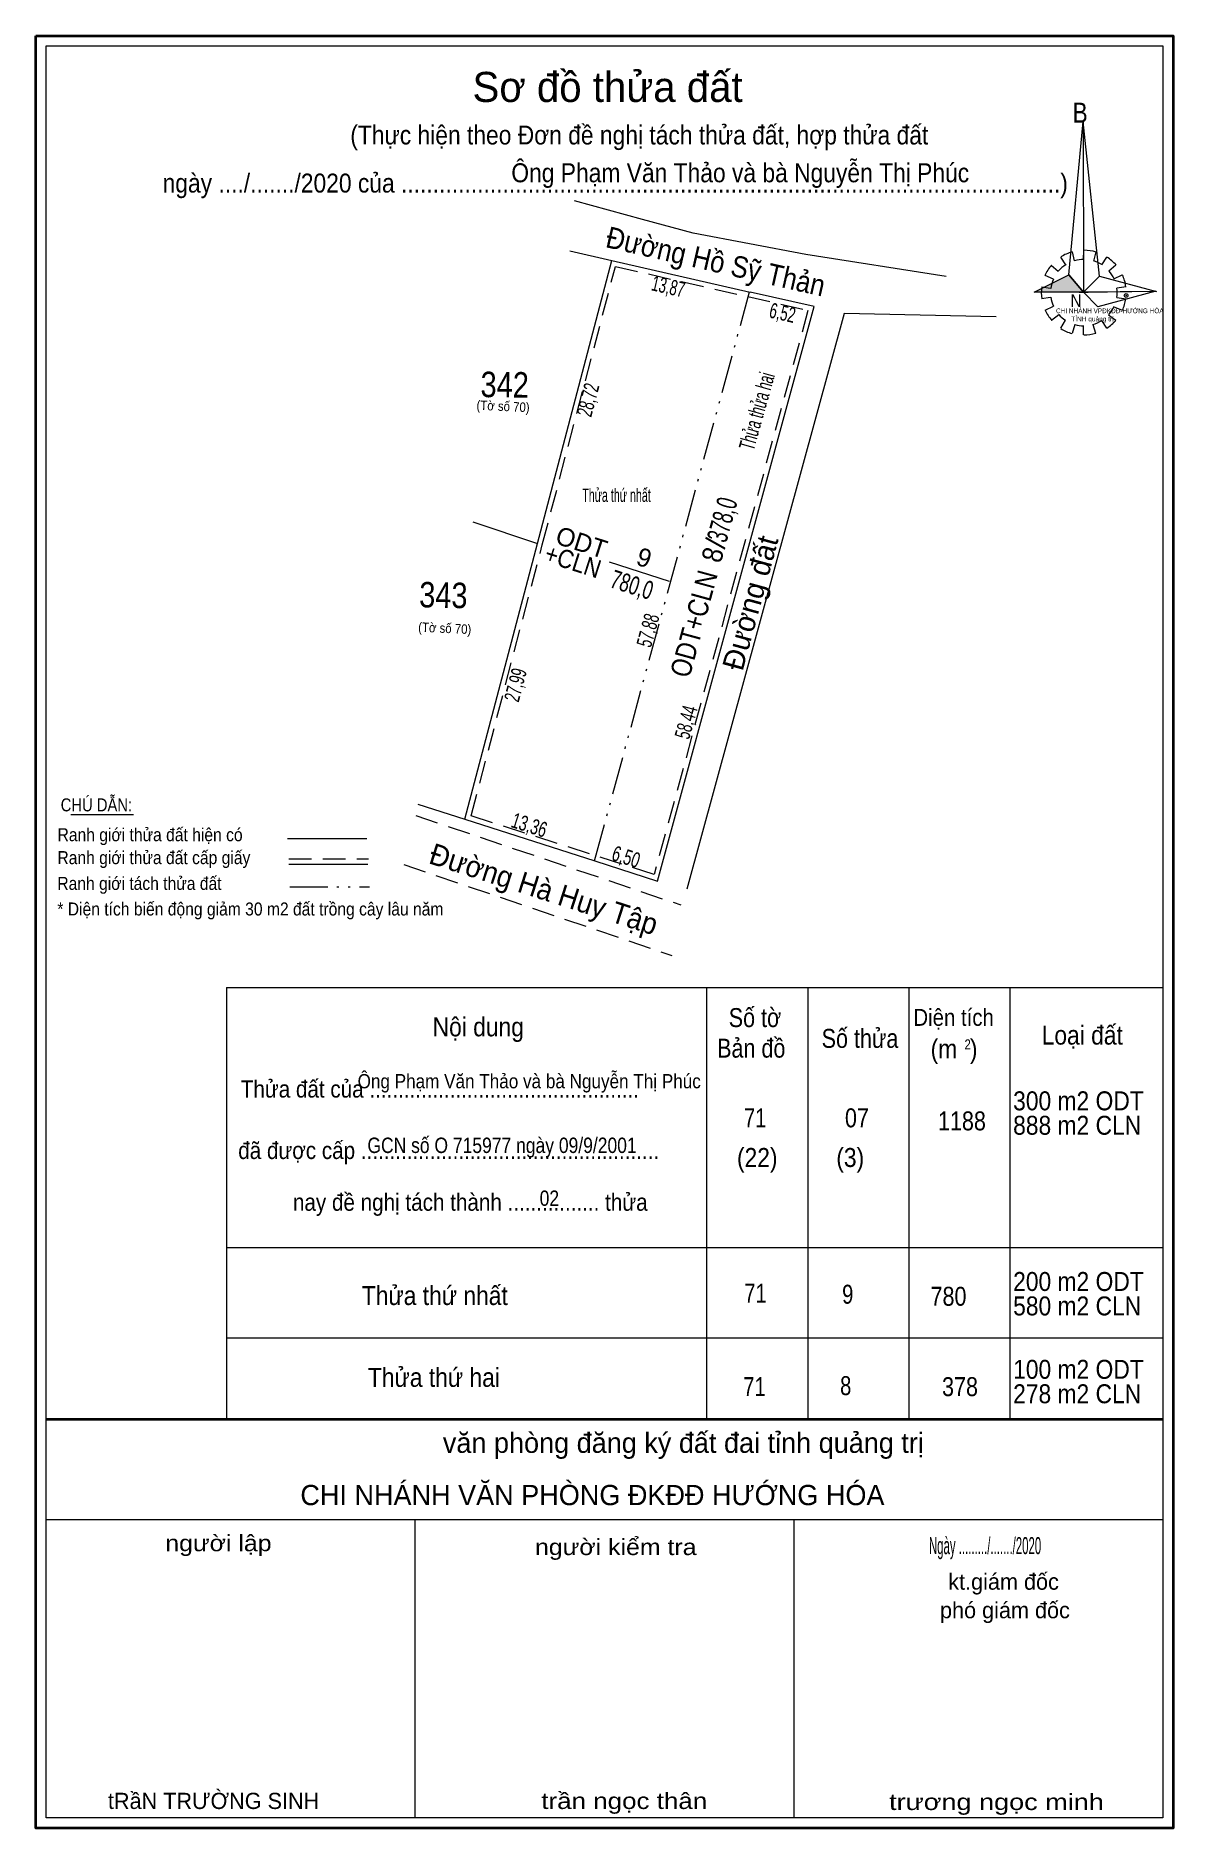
# Model space of a CAD drawing. Header units: metres. Extents: x 552440 to 552552, y 1839383 to 1839559.
import ezdxf
from ezdxf.enums import TextEntityAlignment as Align

# ---------------------------------------------------------------- set-up
doc = ezdxf.new("R2010")
doc.units = ezdxf.units.M
doc.header["$LTSCALE"] = 0.74
doc.header["$PDMODE"] = 32
doc.header["$PDSIZE"] = 0.37
doc.linetypes.add('DASH_DOUBLE_DOT', pattern=[9.2, 5, -1.2, 0.3, -1.2, 0.3, -1.2])
doc.linetypes.add('MEDIUM_DASHED', pattern=[4.5, 3, -1.5])
for name, color, linetype in [('1', 7, 'Continuous'), ('15', 7, 'Continuous'), ('4', 7, 'Continuous')]:
    doc.layers.add(name, color=color, linetype=linetype)
for name, color, linetype, lineweight in [('10', 7, 'Continuous', 13), ('13', 7, 'Continuous', 13), ('2', 7, 'Continuous', 13), ('22', 7, 'MEDIUM_DASHED', 13), ('23', 7, 'Continuous', 13), ('36', 7, 'Continuous', 13), ('61', 7, 'Continuous', 13)]:
    doc.layers.add(name, color=color, linetype=linetype, lineweight=lineweight)

msp = doc.modelspace()

# ---------------------------------------------------------------- hatches: boundary and pattern name
at = {"layer": '2'}
msp.add_hatch(color=256, dxfattribs=at).paths.add_polyline_path([(552538.43, 1839533.86), (552541.84, 1839535.53), (552543.3, 1839533.86)])

# ---------------------------------------------------------------- linework, layer by layer
at = {"layer": '10'}
for p, q in [((552492.85, 1839537.9), (552496.98, 1839536.96)), ((552496.98, 1839536.96), (552510.58, 1839533.86)), ((552477.94, 1839483.6), (552482.57, 1839482.11)), ((552482.57, 1839482.11), (552495.3, 1839478.03))]:
    msp.add_line(p, q, dxfattribs=at)
at = {"layer": '10', "linetype": 'DASH_DOUBLE_DOT'}
msp.add_line((552495.29, 1839478.03), (552510.5, 1839533.88), dxfattribs=at)
at = {"layer": '10'}
for points in [[(552482.57, 1839482.11), (552489.68, 1839509.18), (552496.98, 1839536.96)], [(552495.3, 1839478.03), (552501.48, 1839476.05), (552516.86, 1839532.43), (552510.58, 1839533.86)]]:
    msp.add_lwpolyline(points, dxfattribs=at)
at = {"layer": '13'}
msp.add_line((552496.71, 1839507.37), (552502.6, 1839505.48), dxfattribs=at)
at = {"layer": '2'}
for p, q in [((552542.17, 1839537.79), (552542.38, 1839536.91)), ((552543.3, 1839537.05), (552543.33, 1839537.96)), ((552544.49, 1839537.79), (552544.28, 1839536.88)), ((552540.11, 1839536.49), (552540.79, 1839535.89)), ((552541.54, 1839536.54), (552541.06, 1839537.28)), ((552545.09, 1839536.54), (552545.58, 1839537.28)), ((552546.47, 1839536.49), (552545.79, 1839535.92)), ((552539.16, 1839534.37), (552540.06, 1839534.23)), ((552540.33, 1839535.13), (552539.52, 1839535.47)), ((552546.28, 1839535.16), (552547.09, 1839535.56)), ((552547.47, 1839534.37), (552546.55, 1839534.23)), ((552540.06, 1839533.32), (552539.16, 1839533.18)), ((552539.52, 1839532.08), (552540.33, 1839532.48)), ((552542.87, 1839533.83), (552543.74, 1839533.83)), ((552547.12, 1839532.05), (552546.23, 1839532.39)), ((552546.55, 1839533.32), (552547.47, 1839533.18)), ((552540.87, 1839531.63), (552540.16, 1839531.07)), ((552541.06, 1839530.3), (552541.52, 1839531.09)), ((552542.44, 1839530.67), (552542.17, 1839529.79)), ((552544.2, 1839530.67), (552544.47, 1839529.82)), ((552545.58, 1839530.3), (552545.09, 1839531.07)), ((552545.74, 1839531.63), (552546.47, 1839531.09)), ((552543.3, 1839529.65), (552543.3, 1839530.53)), ((552443.87, 1839482.59), (552450.04, 1839482.59)), ((552465.15, 1839480.21), (552472.93, 1839480.21)), ((552465.28, 1839477.72), (552473.04, 1839477.72)), ((552459.17, 1839465.59), (552551.09, 1839465.59)), ((552459.17, 1839465.59), (552459.17, 1839423.36)), ((552506.29, 1839465.59), (552506.29, 1839423.24)), ((552516.22, 1839465.59), (552516.22, 1839423.24)), ((552526.14, 1839465.59), (552526.14, 1839423.24)), ((552536.06, 1839465.59), (552536.06, 1839423.24)), ((552459.17, 1839440.08), (552551.09, 1839440.08)), ((552459.17, 1839431.22), (552551.09, 1839431.22)), ((552440.44, 1839422.28), (552440.44, 1839383.1)), ((552441.44, 1839413.4), (552551.09, 1839413.4)), ((552477.65, 1839413.4), (552477.65, 1839384.1)), ((552514.86, 1839413.4), (552514.86, 1839384.1))]:
    msp.add_line(p, q, dxfattribs=at)
at = {"layer": '2', "linetype": 'MEDIUM_DASHED'}
msp.add_line((552465.28, 1839478.24), (552473.1, 1839478.24), dxfattribs=at)
at = {"layer": '2', "linetype": 'DASH_DOUBLE_DOT'}
msp.add_line((552465.39, 1839475.47), (552473.2, 1839475.47), dxfattribs=at)
at = {"layer": '2', "lineweight": 35}
msp.add_line((552441.44, 1839423.24), (552551.09, 1839423.24), dxfattribs=at)
at = {"layer": '2'}
for points in [[(552440.44, 1839383.1), (552440.44, 1839558.99), (552552.08, 1839558.99), (552552.08, 1839383.1)], [(552440.44, 1839383.1), (552440.44, 1839558.99), (552552.08, 1839558.99), (552552.08, 1839383.1)], [(552441.44, 1839558.01), (552551.09, 1839558.01), (552551.09, 1839384.1), (552441.44, 1839384.1)], [(552543.25, 1839550.61), (552543.3, 1839533.86), (552541.84, 1839535.53)], [(552543.25, 1839550.61), (552543.3, 1839533.86), (552544.85, 1839535.41)], [(552538.43, 1839533.86), (552541.84, 1839535.53), (552543.3, 1839533.86)], [(552550.45, 1839533.92), (552543.3, 1839533.86), (552544.85, 1839535.41)], [(552550.39, 1839533.95), (552544.71, 1839532.42), (552543.3, 1839533.86)]]:
    msp.add_lwpolyline(points, close=True, dxfattribs=at)
at = {"layer": '2', "lineweight": 35}
msp.add_lwpolyline([(552440.45, 1839559), (552552.09, 1839559), (552552.09, 1839383.11), (552440.45, 1839383.11)], close=True, dxfattribs=at)
at = {"layer": '2'}
for centre, major_axis, start_param, end_param in [((552543.3176, 1839533.8029), (4.1739, 0), 1.84955988, 2.13900916), ((552543.3176, 1839533.8029), (4.1739, 0), 1.27924208, 1.56332225), ((552543.3176, 1839533.8029), (4.1739, 0), 2.43958176, 2.72400246), ((552543.3176, 1839533.8029), (3.2712, 0), 2.13373541, 2.44496261), ((552543.3176, 1839533.8029), (3.2712, 0), 1.56985589, 1.85611068), ((552543.3176, 1839533.8029), (3.2712, 0), 1.00270906, 1.2755622), ((552543.3176, 1839533.8029), (4.1739, 0), 0.71056237, 0.99687234), ((552543.3176, 1839533.8029), (3.2712, 0), 0.42678376, 0.70646463), ((552543.3176, 1839533.8029), (4.1739, 0), 3.00667928, 3.29139349), ((552543.3176, 1839533.8029), (3.2712, 0), 2.72368549, 3.01515824), ((552543.3176, 1839533.8029), (3.2712, 0), 6.13558388, 6.41618463), ((552543.3176, 1839533.8029), (4.1739, 0), 0.1390515, 0.43393316), ((552543.3176, 1839533.8029), (3.2712, 0), 3.28229955, 3.56105054), ((552543.3176, 1839533.8029), (3.2712, 0), 5.56137327, 5.83951437), ((552543.3176, 1839533.8029), (4.1739, 0), 5.85230288, 6.13839648), ((552543.3176, 1839533.8029), (4.1739, 0), 3.56988637, 3.85691866), ((552543.3176, 1839533.8029), (3.2712, 0), 3.86077574, 4.13258255), ((552543.3176, 1839533.8029), (3.2712, 0), 4.43854677, 4.71314001), ((552543.3176, 1839533.8029), (3.2712, 0), 4.99087134, 5.28933161), ((552543.3176, 1839533.8029), (4.1739, 0), 5.28561416, 5.56798705), ((552543.2937, 1839533.7781), (4.1739, 0), 4.1470906, 4.43659307), ((552543.3176, 1839533.8029), (4.1739, 0), 4.71301008, 4.99761054)]:
    msp.add_ellipse(centre, major_axis=major_axis, ratio=0.995001, start_param=start_param, end_param=end_param, dxfattribs=at)
msp.add_point((552547.47, 1839533.52), dxfattribs=at)
at = {"layer": '22'}
for p, q in [((552477.75, 1839482.48), (552503.75, 1839473.71)), ((552476.57, 1839477.67), (552502.87, 1839468.75))]:
    msp.add_line(p, q, dxfattribs=at)
at = {"layer": '23'}
for p, q in [((552500, 1839540.98), (552493.31, 1839542.81)), ((552534.72, 1839531.42), (552519.8, 1839531.76))]:
    msp.add_line(p, q, dxfattribs=at)
msp.add_lwpolyline([(552529.81, 1839535.37), (552516.02, 1839537.53), (552504.97, 1839539.62), (552500, 1839540.98)], dxfattribs=at)
at = {"layer": '36'}
msp.add_line((552519.8, 1839531.76), (552504.35, 1839475.27), dxfattribs=at)
at = {"layer": '36', "linetype": 'MEDIUM_DASHED'}
msp.add_lwpolyline([(552497.34, 1839536.37), (552516.24, 1839532.06), (552501.14, 1839476.69), (552483.17, 1839482.44), (552490.16, 1839509.05)], close=True, dxfattribs=at)
at = {"layer": '61'}
msp.add_line((552483.34, 1839511.3), (552489.68, 1839509.18), dxfattribs=at)

# ---------------------------------------------------------------- texts
at = {"layer": '1'}
for s, height, rotation, width, p in [('Đường Hồ Sỹ Thản', 2.09, 347.159, 0.9, (552506.9578, 1839535.8448)), ('13,87', 1.5, 347.159, 0.65, (552502.3633, 1839533.6823)), ('6,52', 1.5, 347.165, 0.65, (552513.5784, 1839531.0933)), ('28,72', 1.5, 75.277, 0.65, (552495.3695, 1839523.0844)), ('57,88', 1.5, 74.694, 0.65, (552501.2526, 1839500.457)), ('27,99', 1.5, 75.284, 0.65, (552488.248, 1839495.1095)), ('58,44', 1.5, 74.741, 0.65, (552504.9967, 1839491.4476)), ('13,36', 1.5, 342.229, 0.7, (552488.6611, 1839480.8376)), ('Đường Hà Huy Tập', 2.09, 342.229, 0.95, (552489.9911, 1839474.2651)), ('6,50', 1.5, 342.235, 0.7, (552498.1612, 1839477.7199))]:
    msp.add_text(s, height=height, rotation=rotation, dxfattribs=dict(at, width=width)).set_placement(p, align=Align.CENTER)
msp.add_text('Đường đất', height=2.09, rotation=74.741, dxfattribs=at).set_placement((552511.5863, 1839503.075), align=Align.CENTER)
at = {"layer": '13'}
for s, height, rotation, p in [('/', 2, 74.701, (552508.1497, 1839508.9311)), ('9', 1.8, 342.229, (552499.8903, 1839506.9248))]:
    msp.add_text(s, height=height, rotation=rotation, dxfattribs=at).set_placement(p, align=Align.CENTER)
at = {"layer": '13', "width": 0.9}
msp.add_text('8', height=2, rotation=74.701, dxfattribs=at).set_placement((552508.0217, 1839508.4523), align=Align.RIGHT)
at = {"layer": '15', "width": 0.6}
msp.add_text('Thửa thửa hai', height=1.53, rotation=74.249, dxfattribs=at).set_placement((552511.9559, 1839521.9573), align=Align.CENTER)
msp.add_text('Thửa thứ nhất', height=1.31, dxfattribs=at).set_placement((552497.445, 1839513.26), align=Align.CENTER)
at = {"layer": '2'}
msp.add_text('Sơ đồ thửa đất', height=2.952, dxfattribs=at).set_placement((552496.57, 1839552.51), align=Align.CENTER)
for s, height, width, p in [('B', 1.966, 0.85, (552542.21, 1839550.48)), ('CHI NHÁNH VPĐKĐĐ-HƯỚNG HÓA', 0.465, 0.85, (552540.59, 1839531.78)), ('N', 1.228, 0.9, (552542.02, 1839532.4)), ('TỈNH quảng trị', 0.4651, 0.9, (552542.09, 1839530.98)), ('CHÚ DẪN:', 1.276, 0.85, (552442.88, 1839482.89)), ('Ranh giới thửa đất hiện có', 1.276, 0.9, (552442.57, 1839479.96)), ('Ranh giới thửa đất cấp giấy', 1.276, 0.9, (552442.56, 1839477.71)), ('Ranh giới tách thửa đất', 1.276, 0.9, (552442.55, 1839475.18)), ('* Diện tích biến động giảm 30 m2 đất trồng cây lâu năm', 1.276, 0.9, (552442.55, 1839472.67)), ('Số tờ', 1.861, 0.85, (552508.46, 1839461.72)), ('Nội dung', 1.861, 0.9, (552479.39, 1839460.81)), ('Diện tích', 1.662, 0.9, (552526.59, 1839461.84)), ('Loại đất', 1.861, 0.9, (552539.18, 1839460)), ('Bản đồ', 1.861, 0.85, (552507.32, 1839458.72)), ('Số thửa', 1.861, 0.85, (552517.58, 1839459.68)), ('(m  )', 1.861, 0.9, (552528.28, 1839458.65)), ('2', 0.9799, 0.85, (552531.61, 1839459.53)), ('Thửa đất của ...............................................', 1.684, 0.9, (552460.56, 1839454.8)), ('300 m2 ODT', 1.861, 0.9, (552536.38, 1839453.55)), ('71', 1.861, 0.8, (552509.95, 1839451.88)), ('07', 1.861, 0.85, (552519.87, 1839451.88)), ('1188', 1.861, 0.85, (552529, 1839451.58)), ('888 m2 CLN', 1.861, 0.9, (552536.38, 1839451.15)), ('đã được cấp ....................................................', 1.684, 0.9, (552460.31, 1839448.77)), ('GCN số O 715977 ngày 09/9/2001', 1.51, 0.85, (552472.99, 1839449.36)), ('(22)', 1.861, 0.9, (552509.27, 1839447.99)), ('(3)', 1.861, 0.9, (552519.02, 1839447.99)), ('nay đề nghị tách thành ................ thửa', 1.684, 0.9, (552465.68, 1839443.69)), ('02', 1.51, 0.85, (552489.9, 1839444.17)), ('200 m2 ODT', 1.861, 0.9, (552536.38, 1839435.82)), ('Thửa thứ nhất', 1.861, 0.9, (552472.44, 1839434.44)), ('71', 1.861, 0.8, (552509.98, 1839434.67)), ('9', 1.861, 0.8, (552519.59, 1839434.57)), ('780', 1.861, 0.85, (552528.27, 1839434.37)), ('580 m2 CLN', 1.861, 0.9, (552536.38, 1839433.42)), ('100 m2 ODT', 1.861, 0.9, (552536.38, 1839427.2)), ('Thửa thứ hai', 1.861, 0.9, (552473.04, 1839426.41)), ('71', 1.861, 0.8, (552509.88, 1839425.5)), ('8', 1.861, 0.8, (552519.39, 1839425.6)), ('378', 1.861, 0.85, (552529.4, 1839425.5)), ('278 m2 CLN', 1.861, 0.9, (552536.38, 1839424.8))]:
    msp.add_text(s, height=height, dxfattribs=dict(at, width=width)).set_placement(p)
for s, height, width, p in [('(Thực hiện theo Đơn đề nghị tách thửa đất, hợp thửa đất', 1.861, 0.9, (552499.68, 1839548.34)), ('Ông Phạm Văn Thảo và bà Nguyễn Thị Phúc', 1.861, 0.9, (552509.59, 1839544.63)), ('ngày ..../......./2020 của ........................................................................................................)', 1.861, 0.9, (552497.32, 1839543.62)), ('Ông Phạm Văn Thảo và bà Nguyễn Thị Phúc', 1.395, 0.9, (552488.875, 1839455.71)), ('Ngày ........./......./2020', 1.675, 0.5, (552533.625, 1839409.99))]:
    msp.add_text(s, height=height, dxfattribs=dict(at, width=width)).set_placement(p, align=Align.CENTER)
for s, height, rotation, width, p in [('342', 2.5, 359.263, 0.85, (552486.4539, 1839523.5188)), ('(Tờ số 70)', 0.9302, 357.322, 0.9, (552486.2883, 1839522.1827)), ('343', 2.5, 358.738, 0.85, (552480.4225, 1839502.8678)), ('(Tờ số 70)', 0.9302, 357.322, 0.9, (552480.5633, 1839500.4024))]:
    msp.add_text(s, height=height, rotation=rotation, dxfattribs=dict(at, width=width)).set_placement(p, align=Align.CENTER)
msp.add_text('ODT', height=1.8, rotation=342.229, dxfattribs=at).set_placement((552496.1606, 1839507.6533), align=Align.RIGHT)
for s, height, rotation, width, p in [('+CLN', 1.8, 342.229, 0.9, (552495.5606, 1839505.7331)), ('ODT+CLN ', 2, 74.701, 0.85, (552507.5759, 1839506.7923))]:
    msp.add_text(s, height=height, rotation=rotation, dxfattribs=dict(at, width=width)).set_placement(p, align=Align.RIGHT)
for s, height, p in [('văn phòng đăng ký đất đai tỉnh quảng trị', 1.985, (552527.62, 1839419.93)), ('CHI NHÁNH VĂN PHÒNG ĐKĐĐ HƯỚNG HÓA', 1.985, (552523.75, 1839414.8)), ('kt.giám đốc', 1.588, (552540.87, 1839406.5)), ('phó giám đốc', 1.588, (552541.95, 1839403.7)), ('tRầN TRƯỜNG SINH', 1.588, (552468.26, 1839384.98))]:
    msp.add_text(s, height=height, dxfattribs=at).set_placement(p, align=Align.RIGHT)
for s, width, p in [('người lập', 1.15, (552463.58, 1839410.28)), ('người kiểm tra', 1.15, (552505.3, 1839409.9)), ('trần ngọc thân', 1.2, (552506.35, 1839384.98)), ('trương ngọc minh', 1.25, (552545.28, 1839384.88))]:
    msp.add_text(s, height=1.588, dxfattribs=dict(at, width=width)).set_placement(p, align=Align.RIGHT)
at = {"layer": '4', "width": 0.65}
msp.add_text('378,0', height=2, rotation=74.701, dxfattribs=at).set_placement((552508.21, 1839509.16))
at = {"layer": '4', "width": 0.7}
msp.add_text('780,0', height=1.8, rotation=342.229, dxfattribs=at).set_placement((552498.6853, 1839504.2737), align=Align.CENTER)

doc.saveas('drawing.dxf')
